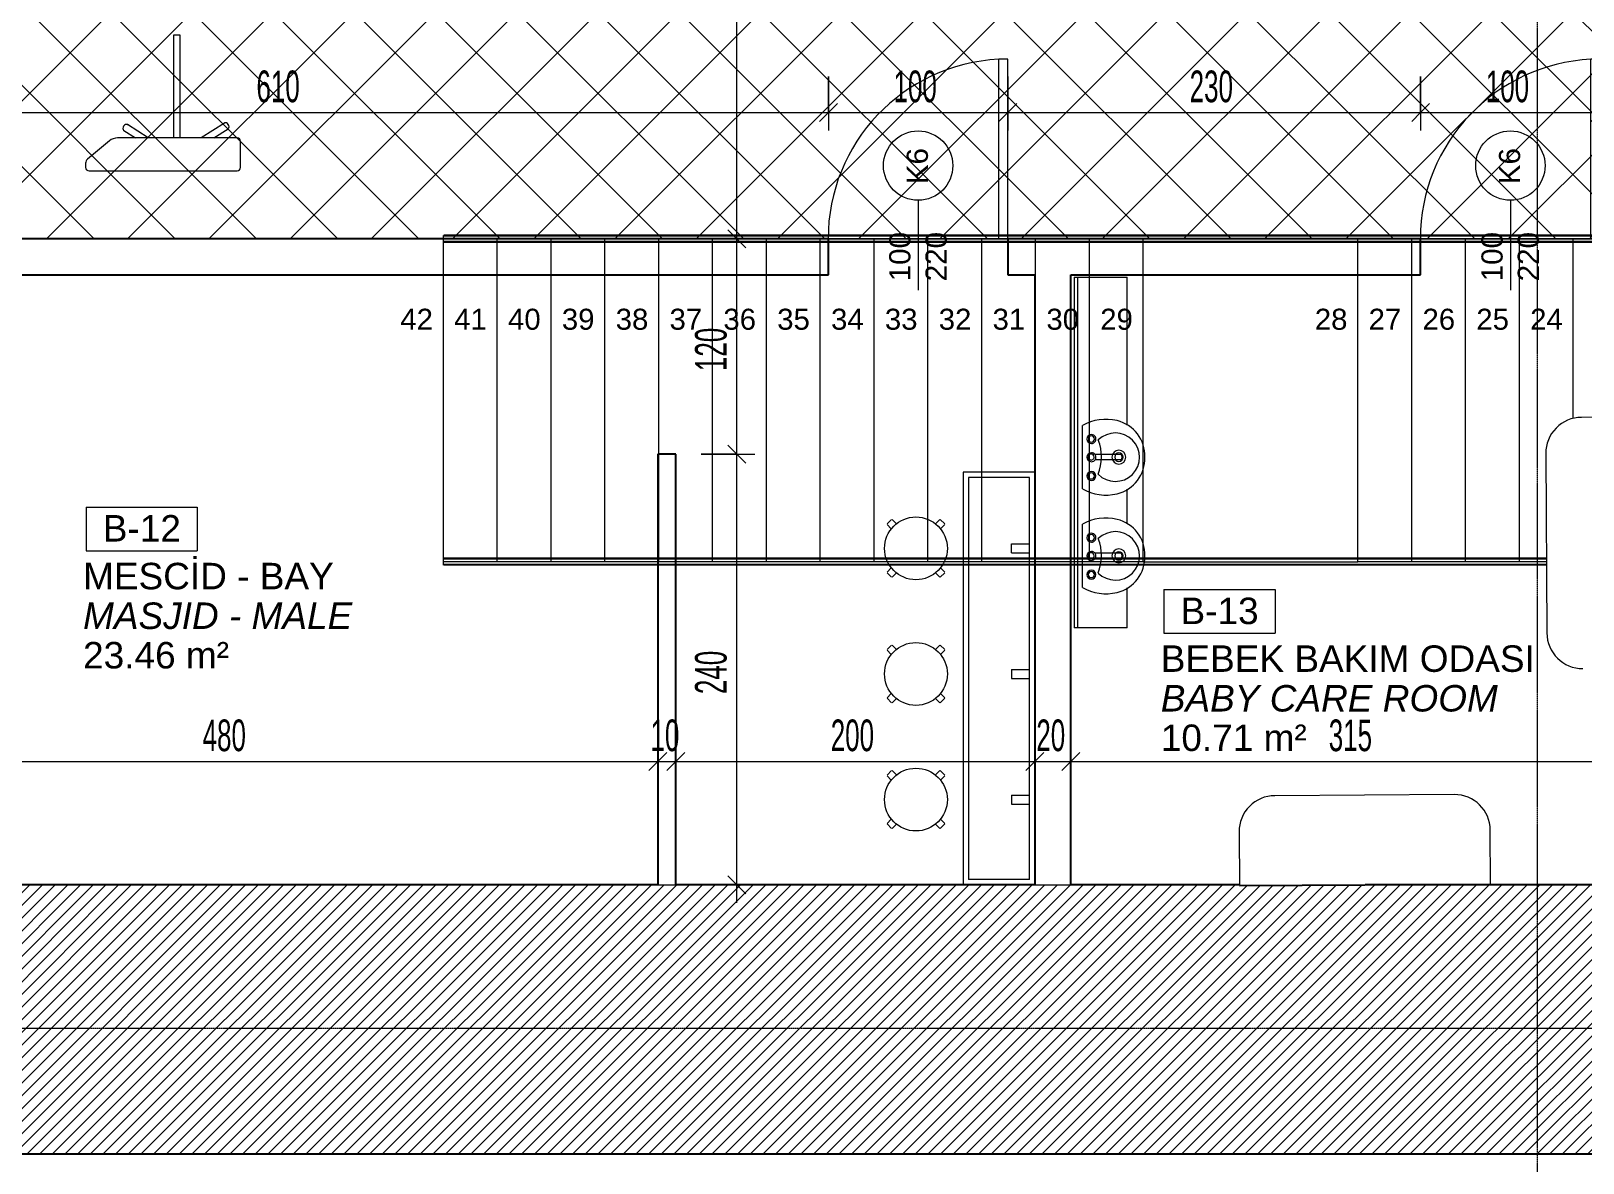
# Model space of a CAD drawing. Header units: centimetres. Extents: x -9345 to 11316, y -7197 to -3465.
# Drawn here: x -5701 to -4837, y -6706 to -6075 of the extents above; entities that cross this region are included whole.
import ezdxf

# ---------------------------------------------------------------- set-up
doc = ezdxf.new("R2010")
doc.units = ezdxf.units.CM
doc.linetypes.add('Grid Line 1_4_', pattern=[1.11125, 0.635, -0.15875, 0.15875, -0.15875])
doc.linetypes.add('Overhead', pattern=[0.396875, 0.238125, -0.15875])
for name, color, linetype, lineweight in [('A-ANNO-DIMS', 211, 'Continuous', 9), ('A-ANNO-DIMS-100', 211, 'Continuous', 9), ('A-AREA-IDEN', 2, 'Continuous', 9), ('A-DETL-GENF', 92, 'Continuous', 9), ('A-DETL-MEDM', 33, 'Continuous', 25), ('A-DETL-THIN', 151, 'Continuous', 9), ('A-DOOR', 31, 'Continuous', 9), ('A-DOOR-IDEN', 31, 'Continuous', 9), ('A-FLOR-HRAL', 11, 'Continuous', 9), ('A-FLOR-HRAL-MBND', 5, 'Overhead', 9), ('A-WALL', 113, 'Continuous', 9), ('A-WALL-PATT', 111, 'Continuous', 25), ('I-FURN', 30, 'Continuous', 9), ('P-SANR-FIXT', 6, 'Continuous', 9), ('Q-SPCQ', 91, 'Continuous', 9), ('S-GRID', 1, 'Continuous', 9), ('S-STRS-ANNO', 31, 'Continuous', 9), ('S-STRS-MBND', 31, 'Overhead', 9)]:
    doc.layers.add(name, color=color, linetype=linetype, lineweight=lineweight)
doc.styles.add('Arial', font='arial.ttf', dxfattribs={"height": 11.710189})
doc.styles.add('Arial_2', font='arial.ttf', dxfattribs={"height": 14.752994})
doc.styles.add('Arial_5', font='arial.ttf', dxfattribs={"height": 11.802395})
doc.styles.add('Arial_I', font='ariali.ttf', dxfattribs={"height": 14.752994})
doc.styles.add('Swis721 LtCn BT_1', font='swisscl.ttf', dxfattribs={"width": 0.8, "height": 17.639445})
doc.dimstyles.new('IUAS_DIMENSION_INSIDE_100', dxfattribs={"dimscale": 30.48, "dimtxt": 18, "dimasz": 0.328084, "dimexe": 0.328084, "dimexo": 0.0625, "dimgap": 0, "dimtad": 1, "dimdec": 0, "dimdsep": 46, "dimtxsty": 'Swis721 LtCn BT_1', "dimblk1": 'OBLIQUE', "dimblk2": 'OBLIQUE', "dimsah": 1, "dimcen": 0.09, "dimdle": 0.328084, "dimazin": 0, "dimtfac": 1, "dimtdec": 4, "dimtix": 1, "dimtmove": 0, "dimatfit": 3, "dimfxl": 0.656168, "dimfxlon": 1, "dimtvp": 1, "dimtolj": 1, "dimtzin": 0, "dimarcsym": 2})

# ---------------------------------------------------------------- blocks, each defined once
blk = doc.blocks.new('TURNİKE tekli - 5 Lanes _1 ADA-1480926-_116_30 KONKORS KATI _ CONCOURSE LEVEL')
at = {"layer": 'Q-SPCQ'}
for p, q in [((231.97, 60.77), (231.97, -5.91)), ((248.48, 62.67), (233.88, 62.67)), ((250.39, -21.78), (250.39, 60.77)), ((223.74, 53.66), (231.97, 40.76)), ((231.97, 47.85), (226.96, 55.71)), ((231.97, 29.02), (174.82, 29.02)), ((174.82, 29.02), (174.82, 27.11)), ((174.82, 27.11), (174.82, 25.21)), ((174.82, 25.21), (231.97, 25.21)), ((231.97, 11.16), (224.65, -0.32)), ((227.86, -2.37), (231.97, 4.08)), ((233.6, -10.39), (243.91, -22.67)), ((246.09, -23.69), (248.48, -23.69))]:
    blk.add_line(p, q, dxfattribs=at)
for centre, radius, start, end in [((233.88, 60.77), 1.91, 90, 180), ((248.48, 60.77), 1.91, 0, 90), ((242.19, -4.73), 10.29, 186.58384, 213.41616), ((246.12, -20.78), 2.91, 220.56946, 269.43054), ((248.48, -21.78), 1.91, 270, 360)]:
    blk.add_arc(centre, radius, start, end, dxfattribs=at)
for centre, major_axis, start_param, end_param in [((225.35, 54.68), (1.61, 1.02), 6.032597, 8.980864), ((225.35, 54.68), (1.61, 1.02), 2.697679, 3.483077), ((226.26, -1.34), (-1.61, 1.02), 5.941701, 6.727099), ((226.26, -1.34), (-1.61, 1.02), 0.443914, 3.422778)]:
    blk.add_ellipse(centre, major_axis=major_axis, ratio=0.74559, start_param=start_param, end_param=end_param, dxfattribs=at)
blk = doc.blocks.new('M_Single-Flush2 - IUAS_A_DOOR_K6 _sac kasa- sac kanat  100x220_-V7-_116_30 KONKORS KATI _ CONCOURSE LEVEL')
at = {"layer": 'A-DOOR', "lineweight": 18}
for p, q in [((44.9, 10), (44.9, 110.04)), ((50, 110.04), (44.9, 110.04)), ((50, 10), (50, 110.04)), ((50, 10), (44.9, 10))]:
    blk.add_line(p, q, dxfattribs=at)
at = {"layer": 'A-DOOR'}
blk.add_arc((50, 10), 100.17, 92.91841, 179.99908, dxfattribs=at)
blk = doc.blocks.new('M_Single-Flush2 - IUAS_A_DOOR_K6 _sac kasa- sac kanat  100x220_-V8-_116_30 KONKORS KATI _ CONCOURSE LEVEL')
at = {"layer": 'A-DOOR', "lineweight": 18}
for p, q in [((44.9, 10), (44.9, 110.04)), ((50, 110.04), (44.9, 110.04)), ((50, 10), (50, 110.04)), ((50, 10), (44.9, 10))]:
    blk.add_line(p, q, dxfattribs=at)
at = {"layer": 'A-DOOR'}
blk.add_arc((50, 10), 100.17, 92.91841, 180, dxfattribs=at)
blk = doc.blocks.new('Railing - Railing-1653274-_116_30 KONKORS KATI _ CONCOURSE LEVEL')
at = {"layer": 'A-FLOR-HRAL-MBND'}
for p, q in [((-7773.67, 2802.8), (-7771.77, 2803.56)), ((-7618.81, 2412.39), (-7773.67, 2802.8)), ((-7773.2, 2802.99), (-7771.77, 2803.56)), ((-7773.2, 2802.99), (-7771.77, 2803.56)), ((-7773.2, 2802.99), (-7771.77, 2803.56)), ((-7773.2, 2802.99), (-7771.77, 2803.56)), ((-7618.35, 2412.58), (-7773.2, 2802.99)), ((-7618.35, 2412.58), (-7773.2, 2802.99)), ((-7618.35, 2412.58), (-7773.2, 2802.99)), ((-7618.35, 2412.58), (-7773.2, 2802.99)), ((-7771.77, 2803.56), (-7769.95, 2804.28)), ((-7771.77, 2803.56), (-7770.42, 2804.09)), ((-7771.77, 2803.56), (-7770.42, 2804.09)), ((-7771.77, 2803.56), (-7770.42, 2804.09)), ((-7771.77, 2803.56), (-7770.42, 2804.09)), ((-7615.56, 2413.69), (-7770.42, 2804.09)), ((-7615.56, 2413.69), (-7770.42, 2804.09)), ((-7615.56, 2413.69), (-7770.42, 2804.09)), ((-7615.56, 2413.69), (-7770.42, 2804.09)), ((-7615.09, 2413.87), (-7769.95, 2804.28)), ((-7582.54, 2330.44), (-7615.56, 2413.69)), ((-7582.54, 2330.44), (-7615.56, 2413.69)), ((-7582.54, 2330.44), (-7615.56, 2413.69)), ((-7582.54, 2330.44), (-7615.56, 2413.69)), ((-7582.07, 2330.62), (-7615.09, 2413.87)), ((-7585.79, 2329.15), (-7618.81, 2412.39)), ((-7585.33, 2329.33), (-7618.35, 2412.58)), ((-7585.33, 2329.33), (-7618.35, 2412.58)), ((-7585.33, 2329.33), (-7618.35, 2412.58)), ((-7585.33, 2329.33), (-7618.35, 2412.58)), ((-7430.93, 1938.74), (-7585.79, 2329.15)), ((-7430.47, 1938.92), (-7585.33, 2329.33)), ((-7430.47, 1938.92), (-7585.33, 2329.33)), ((-7430.47, 1938.92), (-7585.33, 2329.33)), ((-7430.47, 1938.92), (-7585.33, 2329.33)), ((-7427.68, 1940.03), (-7582.54, 2330.44)), ((-7427.68, 1940.03), (-7582.54, 2330.44)), ((-7427.68, 1940.03), (-7582.54, 2330.44)), ((-7427.68, 1940.03), (-7582.54, 2330.44)), ((-7427.22, 1940.21), (-7582.07, 2330.62))]:
    blk.add_line(p, q, dxfattribs=at)
blk = doc.blocks.new('Railing - Railing-1653278-_116_30 KONKORS KATI _ CONCOURSE LEVEL')
at = {"layer": 'A-FLOR-HRAL-MBND'}
for p, q in [((-7940.91, 2736.47), (-7937.19, 2737.94)), ((-7786.06, 2346.06), (-7940.91, 2736.47)), ((-7940.45, 2736.65), (-7937.66, 2737.76)), ((-7940.45, 2736.65), (-7937.66, 2737.76)), ((-7940.45, 2736.65), (-7937.66, 2737.76)), ((-7940.45, 2736.65), (-7937.66, 2737.76)), ((-7785.59, 2346.24), (-7940.45, 2736.65)), ((-7785.59, 2346.24), (-7940.45, 2736.65)), ((-7785.59, 2346.24), (-7940.45, 2736.65)), ((-7785.59, 2346.24), (-7940.45, 2736.65)), ((-7782.8, 2347.35), (-7937.66, 2737.76)), ((-7782.8, 2347.35), (-7937.66, 2737.76)), ((-7782.8, 2347.35), (-7937.66, 2737.76)), ((-7782.8, 2347.35), (-7937.66, 2737.76)), ((-7782.34, 2347.53), (-7937.19, 2737.94)), ((-7753.04, 2262.81), (-7786.06, 2346.06)), ((-7752.57, 2262.99), (-7785.59, 2346.24)), ((-7752.57, 2262.99), (-7785.59, 2346.24)), ((-7752.57, 2262.99), (-7785.59, 2346.24)), ((-7752.57, 2262.99), (-7785.59, 2346.24)), ((-7749.78, 2264.1), (-7782.8, 2347.35)), ((-7749.78, 2264.1), (-7782.8, 2347.35)), ((-7749.78, 2264.1), (-7782.8, 2347.35)), ((-7749.78, 2264.1), (-7782.8, 2347.35)), ((-7749.32, 2264.28), (-7782.34, 2347.53)), ((-7714.29, 2165.13), (-7753.04, 2262.81)), ((-7713.83, 2165.32), (-7752.57, 2262.99)), ((-7713.83, 2165.32), (-7752.57, 2262.99)), ((-7713.83, 2165.32), (-7752.57, 2262.99)), ((-7713.83, 2165.32), (-7752.57, 2262.99)), ((-7711.05, 2166.44), (-7749.78, 2264.1)), ((-7711.05, 2166.44), (-7749.78, 2264.1)), ((-7711.05, 2166.44), (-7749.78, 2264.1)), ((-7711.05, 2166.44), (-7749.78, 2264.1)), ((-7710.58, 2166.63), (-7749.32, 2264.28))]:
    blk.add_line(p, q, dxfattribs=at)
blk = doc.blocks.new('Basins w Vanity Unit1 - Basins w Vanity Unit-1806798-_116_30 KONKORS KATI _ CONCOURSE LEVEL')
at = {"layer": 'I-FURN'}
for p, q in [((11.04, 29.5), (-71.36, 29.5)), ((-71.36, 28), (-71.36, 29.5)), ((-71.36, 2), (-71.36, 28)), ((66.04, 29.5), (46.82, 29.5)), ((123.93, 29.5), (101.82, 29.5)), ((123.93, 29.5), (123.93, 28)), ((123.93, 28), (123.93, 2)), ((-71.36, 0), (-71.36, 2)), ((123.93, 2), (-71.36, 2)), ((123.93, 2), (123.93, 0)), ((-71.36, 0), (123.93, 0))]:
    blk.add_line(p, q, dxfattribs=at)
blk = doc.blocks.new('Sink - Cloakroom - 440 x 350mm-1792817-_116_30 KONKORS KATI _ CONCOURSE LEVEL')
at = {"layer": 'P-SANR-FIXT'}
for p, q in [((-1.5, 21.49), (-1.5, 7.07)), ((1.5, 21.49), (1.5, 7.07)), ((17.65, 0), (-17.65, 0)), ((17.65, 0), (-17.65, 0))]:
    blk.add_line(p, q, dxfattribs=at)
for centre, radius, start, end in [((-0.59, 14.51), 20.35, 88.34422, 166.36495), ((-0.59, 14.51), 20.35, 88.34422, 166.36495), ((0.59, 14.51), 20.35, 13.63505, 91.65578), ((0.59, 14.51), 20.35, 13.63505, 91.65578), ((0, 18.36), 13.5, 314.94439, 224.53709), ((5.33, 13.08), 26.44, 166.36495, 209.63505), ((5.33, 13.08), 26.44, 166.36495, 209.63505), ((0, 20.36), 3.86, 0, 180), ((0, 20.36), 3.86, 180, 0), ((0, 20.36), 2.35, 0, 180), ((0, 20.36), 2.35, 180, 0), ((-5.33, 13.08), 26.44, 330.36495, 13.63505), ((-5.33, 13.08), 26.44, 330.36495, 13.63505), ((-0.16, -16.03), 26.66, 68.68012, 110.80136), ((-10.13, 5.07), 2.5, 360, 180), ((-10.13, 5.07), 2.5, 180, 360), ((-10.13, 5.07), 1.7, 0, 180), ((-10.13, 5.07), 1.7, 180, 0), ((0, 5.07), 2.5, 360, 180), ((0, 5.07), 2.5, 180, 360), ((-0.08, 4.92), 1.68, 90, 270), ((-0.08, 4.92), 1.68, 270, 90), ((10.43, 5.07), 2.5, 0, 180), ((10.43, 5.07), 2.5, 180, 0), ((10.43, 4.97), 1.7, 0, 180), ((10.43, 4.97), 1.7, 180, 0)]:
    blk.add_arc(centre, radius, start, end, dxfattribs=at)
blk.add_ellipse((0, 21.49), major_axis=(1.5, 0), ratio=0.428525, start_param=0, end_param=3.141593, dxfattribs=at)
blk = doc.blocks.new('IUAS_A_ROOM_100S - No_İsmi_Alan-1315501-_116_30 KONKORS KATI _ CONCOURSE LEVEL')
at = {"layer": 'A-AREA-IDEN'}
for p, q in [((-0.101, 0.1926), (-0.101, -0.0511)), ((-0.101, 0.1926), (0.5191, 0.1926)), ((0.5191, 0.1926), (0.5191, -0.0511)), ((-0.101, -0.0511), (0.5191, -0.0511))]:
    blk.add_line(p, q, dxfattribs=at)
blk = doc.blocks.new('DIMBLOCK11-_116_30 KONKORS KATI _ CONCOURSE LEVEL')
at = {"layer": 'A-ANNO-DIMS-100', "transparency": 16777216}
for p, q in [((-5831.98, -6461.76), (-5831.98, -6491.76)), ((-5831.98, -6481.76), (-5831.98, -6461.76)), ((-5351.98, -6461.76), (-5351.98, -6491.76)), ((-5351.98, -6481.76), (-5351.98, -6461.76)), ((-5831.98, -6481.76), (-5826.98, -6476.76)), ((-5351.98, -6481.76), (-5346.98, -6476.76)), ((-5831.98, -6481.76), (-5836.98, -6486.76)), ((-5831.98, -6481.76), (-5351.98, -6481.76)), ((-5351.98, -6481.76), (-5356.98, -6486.76))]:
    blk.add_line(p, q, dxfattribs=at)
at = {"layer": 'A-ANNO-DIMS-100', "color": 0, "transparency": 16777216, "insert": (-5605.7, -6458.41), "char_height": 17.639, "width": 32.9143, "attachment_point": 1, "line_spacing_factor": 0.971848, "style": 'Swis721 LtCn BT_1'}
blk.add_mtext('480', dxfattribs=at)
blk = doc.blocks.new('_Oblique')
at = {"color": 0, "linetype": 'ByBlock', "lineweight": -2}
blk.add_line((-0.5, -0.5), (0.5, 0.5), dxfattribs=at)
blk = doc.blocks.new('DIMBLOCK12-_116_30 KONKORS KATI _ CONCOURSE LEVEL')
at = {"layer": 'A-ANNO-DIMS-100', "transparency": 16777216}
for p, q in [((-5351.98, -6461.76), (-5351.98, -6491.76)), ((-5351.98, -6481.76), (-5351.98, -6461.76)), ((-5341.98, -6461.76), (-5341.98, -6491.76)), ((-5341.98, -6481.76), (-5341.98, -6461.76)), ((-5351.98, -6481.76), (-5346.98, -6476.76)), ((-5341.98, -6481.76), (-5336.98, -6476.76)), ((-5351.98, -6481.76), (-5356.98, -6486.76)), ((-5351.98, -6481.76), (-5341.98, -6481.76)), ((-5341.98, -6481.76), (-5346.98, -6486.76))]:
    blk.add_line(p, q, dxfattribs=at)
at = {"layer": 'A-ANNO-DIMS-100', "color": 0, "transparency": 16777216, "insert": (-5356.13, -6458.41), "char_height": 17.639, "width": 21.9429, "attachment_point": 1, "line_spacing_factor": 0.971848, "style": 'Swis721 LtCn BT_1'}
blk.add_mtext('10', dxfattribs=at)
blk = doc.blocks.new('DIMBLOCK13-_116_30 KONKORS KATI _ CONCOURSE LEVEL')
at = {"layer": 'A-ANNO-DIMS-100', "transparency": 16777216}
for p, q in [((-5341.98, -6461.76), (-5341.98, -6491.76)), ((-5341.98, -6481.76), (-5341.98, -6461.76)), ((-5141.98, -6461.76), (-5141.98, -6491.76)), ((-5141.98, -6481.76), (-5141.98, -6461.76)), ((-5341.98, -6481.76), (-5336.98, -6476.76)), ((-5141.98, -6481.76), (-5136.98, -6476.76)), ((-5341.98, -6481.76), (-5346.98, -6486.76)), ((-5341.98, -6481.76), (-5141.98, -6481.76)), ((-5141.98, -6481.76), (-5146.98, -6486.76))]:
    blk.add_line(p, q, dxfattribs=at)
at = {"layer": 'A-ANNO-DIMS-100', "color": 0, "transparency": 16777216, "insert": (-5255.7, -6458.41), "char_height": 17.639, "width": 32.9143, "attachment_point": 1, "line_spacing_factor": 0.971848, "style": 'Swis721 LtCn BT_1'}
blk.add_mtext('200', dxfattribs=at)
blk = doc.blocks.new('DIMBLOCK14-_116_30 KONKORS KATI _ CONCOURSE LEVEL')
at = {"layer": 'A-ANNO-DIMS-100', "transparency": 16777216}
for p, q in [((-5141.98, -6461.76), (-5141.98, -6491.76)), ((-5141.98, -6481.76), (-5141.98, -6461.76)), ((-5121.98, -6461.76), (-5121.98, -6491.76)), ((-5121.98, -6481.76), (-5121.98, -6461.76)), ((-5141.98, -6481.76), (-5136.98, -6476.76)), ((-5121.98, -6481.76), (-5116.98, -6476.76)), ((-5141.98, -6481.76), (-5146.98, -6486.76)), ((-5141.98, -6481.76), (-5121.98, -6481.76)), ((-5121.98, -6481.76), (-5126.98, -6486.76))]:
    blk.add_line(p, q, dxfattribs=at)
at = {"layer": 'A-ANNO-DIMS-100', "color": 0, "transparency": 16777216, "insert": (-5141.13, -6458.41), "char_height": 17.639, "width": 21.9429, "attachment_point": 1, "line_spacing_factor": 0.971848, "style": 'Swis721 LtCn BT_1'}
blk.add_mtext('20', dxfattribs=at)
blk = doc.blocks.new('DIMBLOCK15-_116_30 KONKORS KATI _ CONCOURSE LEVEL')
at = {"layer": 'A-ANNO-DIMS-100', "transparency": 16777216}
for p, q in [((-5121.98, -6461.76), (-5121.98, -6491.76)), ((-5121.98, -6481.76), (-5121.98, -6461.76)), ((-4806.98, -6461.76), (-4806.98, -6491.76)), ((-4806.98, -6481.76), (-4806.98, -6461.76)), ((-5121.98, -6481.76), (-5116.98, -6476.76)), ((-4806.98, -6481.76), (-4801.98, -6476.76)), ((-5121.98, -6481.76), (-5126.98, -6486.76)), ((-5121.98, -6481.76), (-4806.98, -6481.76)), ((-4806.98, -6481.76), (-4811.98, -6486.76))]:
    blk.add_line(p, q, dxfattribs=at)
at = {"layer": 'A-ANNO-DIMS-100', "color": 0, "transparency": 16777216, "insert": (-4978.2, -6458.41), "char_height": 17.639, "width": 32.9143, "attachment_point": 1, "line_spacing_factor": 0.971848, "style": 'Swis721 LtCn BT_1'}
blk.add_mtext('315', dxfattribs=at)
blk = doc.blocks.new('DIMBLOCK105-_116_30 KONKORS KATI _ CONCOURSE LEVEL')
at = {"layer": 'A-ANNO-DIMS-100', "transparency": 16777216}
for p, q in [((-5866.98, -6100.13), (-5866.98, -6130.13)), ((-5866.98, -6120.13), (-5866.98, -6100.13)), ((-5256.98, -6100.13), (-5256.98, -6130.13)), ((-5256.98, -6120.13), (-5256.98, -6100.13)), ((-5866.98, -6120.13), (-5871.98, -6125.13)), ((-5866.98, -6120.13), (-5861.98, -6115.13)), ((-5866.98, -6120.13), (-5256.98, -6120.13)), ((-5256.98, -6120.13), (-5261.98, -6125.13)), ((-5256.98, -6120.13), (-5251.98, -6115.13))]:
    blk.add_line(p, q, dxfattribs=at)
at = {"layer": 'A-ANNO-DIMS-100', "color": 0, "transparency": 16777216, "insert": (-5575.7, -6096.78), "char_height": 17.639, "width": 32.9143, "attachment_point": 1, "line_spacing_factor": 0.971848, "style": 'Swis721 LtCn BT_1'}
blk.add_mtext('610', dxfattribs=at)
blk = doc.blocks.new('DIMBLOCK106-_116_30 KONKORS KATI _ CONCOURSE LEVEL')
at = {"layer": 'A-ANNO-DIMS-100', "transparency": 16777216}
for p, q in [((-5256.98, -6100.13), (-5256.98, -6130.13)), ((-5256.98, -6120.13), (-5256.98, -6100.13)), ((-5156.98, -6100.13), (-5156.98, -6130.13)), ((-5156.98, -6120.13), (-5156.98, -6100.13)), ((-5256.98, -6120.13), (-5261.98, -6125.13)), ((-5256.98, -6120.13), (-5251.98, -6115.13)), ((-5256.98, -6120.13), (-5156.98, -6120.13)), ((-5156.98, -6120.13), (-5161.98, -6125.13)), ((-5156.98, -6120.13), (-5151.98, -6115.13))]:
    blk.add_line(p, q, dxfattribs=at)
at = {"layer": 'A-ANNO-DIMS-100', "color": 0, "transparency": 16777216, "insert": (-5220.7, -6096.78), "char_height": 17.639, "width": 32.9143, "attachment_point": 1, "line_spacing_factor": 0.971848, "style": 'Swis721 LtCn BT_1'}
blk.add_mtext('100', dxfattribs=at)
blk = doc.blocks.new('DIMBLOCK107-_116_30 KONKORS KATI _ CONCOURSE LEVEL')
at = {"layer": 'A-ANNO-DIMS-100', "transparency": 16777216}
for p, q in [((-5156.98, -6100.13), (-5156.98, -6130.13)), ((-5156.98, -6120.13), (-5156.98, -6100.13)), ((-4926.98, -6100.13), (-4926.98, -6130.13)), ((-4926.98, -6120.13), (-4926.98, -6100.13)), ((-5156.98, -6120.13), (-5161.98, -6125.13)), ((-5156.98, -6120.13), (-5151.98, -6115.13)), ((-5156.98, -6120.13), (-4926.98, -6120.13)), ((-4926.98, -6120.13), (-4931.98, -6125.13)), ((-4926.98, -6120.13), (-4921.98, -6115.13))]:
    blk.add_line(p, q, dxfattribs=at)
at = {"layer": 'A-ANNO-DIMS-100', "color": 0, "transparency": 16777216, "insert": (-5055.7, -6096.78), "char_height": 17.639, "width": 32.9143, "attachment_point": 1, "line_spacing_factor": 0.971848, "style": 'Swis721 LtCn BT_1'}
blk.add_mtext('230', dxfattribs=at)
blk = doc.blocks.new('DIMBLOCK108-_116_30 KONKORS KATI _ CONCOURSE LEVEL')
at = {"layer": 'A-ANNO-DIMS-100', "transparency": 16777216}
for p, q in [((-4926.98, -6100.13), (-4926.98, -6130.13)), ((-4926.98, -6120.13), (-4926.98, -6100.13)), ((-4826.98, -6100.13), (-4826.98, -6130.13)), ((-4826.98, -6120.13), (-4826.98, -6100.13)), ((-4926.98, -6120.13), (-4931.98, -6125.13)), ((-4926.98, -6120.13), (-4921.98, -6115.13)), ((-4926.98, -6120.13), (-4826.98, -6120.13)), ((-4826.98, -6120.13), (-4831.98, -6125.13)), ((-4826.98, -6120.13), (-4821.98, -6115.13))]:
    blk.add_line(p, q, dxfattribs=at)
at = {"layer": 'A-ANNO-DIMS-100', "color": 0, "transparency": 16777216, "insert": (-4890.7, -6096.78), "char_height": 17.639, "width": 32.9143, "attachment_point": 1, "line_spacing_factor": 0.971848, "style": 'Swis721 LtCn BT_1'}
blk.add_mtext('100', dxfattribs=at)
blk = doc.blocks.new('DIMBLOCK233-_116_30 KONKORS KATI _ CONCOURSE LEVEL')
at = {"layer": 'A-ANNO-DIMS-100', "transparency": 16777216}
for p, q in [((-5327.97, -6310.53), (-5297.97, -6310.53)), ((-5307.97, -6310.53), (-5327.97, -6310.53)), ((-5307.97, -6310.53), (-5312.97, -6305.53)), ((-5307.97, -6560.53), (-5307.97, -6310.53)), ((-5307.97, -6310.53), (-5302.97, -6315.53)), ((-5307.97, -6550.53), (-5312.97, -6545.53)), ((-5327.97, -6550.53), (-5297.97, -6550.53)), ((-5307.97, -6550.53), (-5327.97, -6550.53)), ((-5307.97, -6550.53), (-5302.97, -6555.53))]:
    blk.add_line(p, q, dxfattribs=at)
at = {"layer": 'A-ANNO-DIMS-100', "color": 0, "transparency": 16777216, "insert": (-5331.33, -6444.24), "char_height": 17.639, "width": 32.9143, "attachment_point": 1, "rotation": 90, "line_spacing_factor": 0.971848, "style": 'Swis721 LtCn BT_1'}
blk.add_mtext('240', dxfattribs=at)
blk = doc.blocks.new('DIMBLOCK234-_116_30 KONKORS KATI _ CONCOURSE LEVEL')
at = {"layer": 'A-ANNO-DIMS-100', "transparency": 16777216}
for p, q in [((-5327.97, -6190.53), (-5297.97, -6190.53)), ((-5307.97, -6190.53), (-5327.97, -6190.53)), ((-5307.97, -6190.53), (-5312.97, -6185.53)), ((-5307.97, -6310.53), (-5307.97, -6190.53)), ((-5307.97, -6190.53), (-5302.97, -6195.53)), ((-5327.97, -6310.53), (-5297.97, -6310.53)), ((-5307.97, -6310.53), (-5327.97, -6310.53)), ((-5307.97, -6310.53), (-5312.97, -6305.53)), ((-5307.97, -6310.53), (-5302.97, -6315.53))]:
    blk.add_line(p, q, dxfattribs=at)
at = {"layer": 'A-ANNO-DIMS-100', "color": 0, "transparency": 16777216, "insert": (-5331.33, -6264.24), "char_height": 17.639, "width": 32.9143, "attachment_point": 1, "rotation": 90, "line_spacing_factor": 0.971848, "style": 'Swis721 LtCn BT_1'}
blk.add_mtext('120', dxfattribs=at)
blk = doc.blocks.new('DIMBLOCK235-_116_30 KONKORS KATI _ CONCOURSE LEVEL')
at = {"layer": 'A-ANNO-DIMS-100', "transparency": 16777216}
for p, q in [((-5307.97, -5900.53), (-5312.97, -5895.53)), ((-5327.97, -5900.53), (-5297.97, -5900.53)), ((-5307.97, -5900.53), (-5327.97, -5900.53)), ((-5307.97, -6190.53), (-5307.97, -5900.53)), ((-5307.97, -5900.53), (-5302.97, -5905.53)), ((-5327.97, -6190.53), (-5297.97, -6190.53)), ((-5307.97, -6190.53), (-5327.97, -6190.53)), ((-5307.97, -6190.53), (-5312.97, -6185.53)), ((-5307.97, -6190.53), (-5302.97, -6195.53))]:
    blk.add_line(p, q, dxfattribs=at)
at = {"layer": 'A-ANNO-DIMS-100', "color": 0, "transparency": 16777216, "insert": (-5331.33, -6059.24), "char_height": 17.639, "width": 32.9143, "attachment_point": 1, "rotation": 90, "line_spacing_factor": 0.971848, "style": 'Swis721 LtCn BT_1'}
blk.add_mtext('290', dxfattribs=at)
blk = doc.blocks.new('C_2mm - TR_Kapi_pozu_04_saga_uste_2mm-519964-_116_30 KONKORS KATI _ CONCOURSE LEVEL')
at = {"layer": 'A-DOOR-IDEN'}
blk.add_line((0.3146, 0), (-0.1854, 0), dxfattribs=at)
blk.add_circle((0.5078, 0), 0.1932, dxfattribs=at)

msp = doc.modelspace()

# ---------------------------------------------------------------- hatches: boundary and pattern name
at = {"layer": 'A-DETL-GENF', "lineweight": 18}
h = msp.add_hatch(dxfattribs=at)
h.set_pattern_fill('FP_6', color=253, style=0, pattern_type=2)
h.set_pattern_definition([(45, (0, 0), (-22.62742, 22.62742), []), (135, (0, 0), (-22.62742, -22.62742), [])])
h.paths.add_polyline_path([(-2151.98, -6550.52), (-2151.98, -6310.53), (-2063.98, -6310.53), (-2063.98, -6130.53), (-2152.23, -6130.53), (-2152.23, -5950.53), (-2172.23, -5950.53), (-2172.23, -5575.47), (-2179.07, -5580.6), (-2186.56, -5584.7), (-2194.56, -5587.7), (-2202.91, -5589.53), (-2211.43, -5590.15), (-2219.95, -5589.56), (-2228.31, -5587.75), (-2236.32, -5584.78), (-2244.21, -5580.42), (-2250.67, -5575.59), (-2256.73, -5569.56), (-2261.86, -5562.73), (-2265.97, -5555.24), (-2268.98, -5547.24), (-2270.81, -5538.9), (-2271.44, -5530.38), (-2270.85, -5521.85), (-2269.06, -5513.5), (-2266.09, -5505.49), (-2262.02, -5497.98), (-2256.91, -5491.12), (-2250.89, -5485.06), (-2244.06, -5479.92), (-2236.57, -5475.81), (-2228.58, -5472.8), (-2220.23, -5470.95), (-2211.71, -5470.32), (-2203.36, -5470.93), (-2195.18, -5472.69), (-2187.32, -5475.58), (-2179.93, -5479.53), (-2173.17, -5484.47), (-2167.16, -5490.3), (-2162.02, -5496.91), (-2157.85, -5504.17), (-2154.73, -5511.94), (-2152.72, -5520.07), (-2151.86, -5528.4), (-2152.16, -5536.77), (-2153.63, -5545.01), (-2156.23, -5552.97), (-2159.91, -5560.49), (-1801.98, -5560.52), (-1801.98, -5057.62), (-1801.45, -5040.73), (-1799.72, -5023.92), (-1796.79, -5007.28), (-1792.67, -4990.89), (-1787.39, -4974.84), (-1780.98, -4959.21), (-1773.47, -4944.08), (-1764.89, -4929.52), (-1755.3, -4915.61), (-1744.73, -4902.43), (-1733.24, -4890.03), (-1720.9, -4878.49), (-1707.77, -4867.86), (-1693.91, -4858.2), (-1679.39, -4849.56), (-1664.29, -4841.97), (-1648.69, -4835.49), (-1632.66, -4830.14), (-1616.29, -4825.95), (-1599.67, -4822.94), (-1582.87, -4821.13), (-1565.98, -4820.52), (-811.98, -4820.52), (-811.98, -4815.27), (-661.98, -4815.27), (-661.98, -4164.91), (-811.98, -4164.91), (-811.98, -4140.52), (-2248.98, -4140.52), (-2248.98, -4460.52), (-3061.98, -4460.52), (-3061.98, -4140.52), (-3986.98, -4140.52), (-3986.98, -4320.53), (-4091.98, -4320.53), (-4091.98, -4630.53), (-3986.98, -4630.53), (-3986.98, -4810.52), (-3836.98, -4810.52), (-3836.98, -4910.52), (-3986.98, -4910.52), (-3986.98, -4814.92), (-4786.98, -4814.92), (-4786.98, -4910.53), (-4936.98, -4910.53), (-4936.98, -4815.47), (-4991.98, -4815.47), (-4991.98, -4140.52), (-6661.98, -4140.52), (-6661.98, -4165.41), (-6811.98, -4165.41), (-6811.98, -4816.78), (-6661.98, -4816.78), (-6661.98, -5290.53), (-4006.98, -5290.53), (-3987.44, -5291.15), (-3967.98, -5293.03), (-3948.68, -5296.15), (-3929.62, -5300.5), (-3910.87, -5306.07), (-3892.53, -5312.82), (-3874.65, -5320.73), (-3857.31, -5329.78), (-3840.59, -5339.91), (-3824.56, -5351.1), (-3809.27, -5363.29), (-3794.8, -5376.43), (-3781.2, -5390.48), (-3768.52, -5405.36), (-3756.83, -5421.03), (-3746.16, -5437.42), (-3735.92, -5455.8), (-3728.09, -5472.07), (-3720.75, -5490.19), (-3714.59, -5508.75), (-3709.63, -5527.66), (-3705.89, -5546.85), (-3703.39, -5566.24), (-3702.14, -5585.75), (-3702.14, -5605.3), (-3703.39, -5624.81), (-3705.89, -5644.21), (-3709.63, -5663.4), (-3714.59, -5682.31), (-3720.75, -5700.86), (-3728.09, -5718.99), (-3736.57, -5736.6), (-3746.17, -5753.64), (-3756.83, -5770.02), (-3768.53, -5785.69), (-3781.2, -5800.58), (-3794.8, -5814.62), (-3809.27, -5827.77), (-3824.56, -5839.96), (-3840.6, -5851.14), (-3857.32, -5861.28), (-3874.65, -5870.32), (-3892.53, -5878.24), (-3910.88, -5884.99), (-3929.62, -5890.55), (-3948.68, -5894.9), (-3967.98, -5898.02), (-3987.44, -5899.9), (-4006.98, -5900.53), (-6131.98, -5900.51), (-6131.98, -6190.52), (-4061.98, -6190.53), (-4061.98, -6370.53), (-3978.51, -6370.53), (-3978.51, -6550.51), (-2167.91, -6550.52)], flags=0)
h.paths.add_polyline_path([(-3186.98, -5580.53), (-3186.98, -5480.53), (-3036.98, -5480.53), (-3036.98, -5580.53), (-3159.77, -5580.53)], flags=0)
h.paths.add_polyline_path([(-3111.98, -4920.52), (-3120.52, -4919.91), (-3128.88, -4918.09), (-3136.9, -4915.1), (-3144.42, -4911), (-3151.27, -4905.87), (-3157.33, -4899.81), (-3162.46, -4892.96), (-3166.56, -4885.45), (-3169.55, -4877.43), (-3171.37, -4869.06), (-3171.98, -4860.52), (-3171.37, -4851.98), (-3169.55, -4843.62), (-3166.56, -4835.6), (-3162.46, -4828.08), (-3157.33, -4821.23), (-3151.27, -4815.18), (-3144.42, -4810.05), (-3136.9, -4805.94), (-3128.88, -4802.95), (-3120.52, -4801.13), (-3111.98, -4800.52), (-3103.44, -4801.13), (-3095.08, -4802.95), (-3087.06, -4805.94), (-3079.54, -4810.05), (-3072.69, -4815.18), (-3066.64, -4821.23), (-3061.5, -4828.08), (-3057.4, -4835.6), (-3054.41, -4843.62), (-3052.59, -4851.98), (-3051.98, -4860.52), (-3052.59, -4869.06), (-3054.41, -4877.43), (-3057.4, -4885.45), (-3061.5, -4892.96), (-3066.64, -4899.81), (-3072.69, -4905.87), (-3079.54, -4911), (-3087.06, -4915.1), (-3095.08, -4918.09), (-3103.44, -4919.91)], flags=0)
h.paths.add_polyline_path([(-2211.98, -4920.52), (-2220.52, -4919.91), (-2228.88, -4918.09), (-2236.9, -4915.1), (-2244.42, -4911), (-2251.27, -4905.87), (-2257.33, -4899.81), (-2262.46, -4892.96), (-2266.56, -4885.45), (-2269.55, -4877.43), (-2271.37, -4869.06), (-2271.98, -4860.52), (-2271.37, -4851.98), (-2269.55, -4843.62), (-2266.56, -4835.6), (-2262.46, -4828.08), (-2257.33, -4821.23), (-2251.27, -4815.18), (-2244.21, -4809.93), (-2236.9, -4805.94), (-2228.88, -4802.95), (-2220.52, -4801.13), (-2211.98, -4800.52), (-2203.44, -4801.13), (-2195.08, -4802.95), (-2187.06, -4805.94), (-2179.54, -4810.05), (-2172.69, -4815.18), (-2166.64, -4821.23), (-2161.5, -4828.08), (-2157.4, -4835.6), (-2154.41, -4843.62), (-2152.59, -4851.98), (-2151.98, -4860.52), (-2152.59, -4869.06), (-2154.41, -4877.43), (-2157.4, -4885.45), (-2161.5, -4892.96), (-2166.64, -4899.81), (-2172.69, -4905.87), (-2179.54, -4911), (-2187.06, -4915.1), (-2195.08, -4918.09), (-2203.44, -4919.91)], flags=0)
h.paths.add_polyline_path([(-5746.98, -4910.53), (-5896.98, -4910.53), (-5896.98, -4810.53), (-5746.98, -4810.53), (-5746.98, -4906.57)], flags=0)
h.paths.add_polyline_path([(-641.97, -4816.24), (-411.79, -4816.24), (-411.79, -4590.53), (-331.98, -4590.53), (-331.98, -4390.53), (-411.79, -4390.53), (-411.79, -4165.52), (-656.12, -4165.52), (-656.12, -4816.24)], flags=0)
h.paths.add_polyline_path([(-8424.27, -4815.52), (-6821.85, -4815.52), (-6821.85, -4165.52), (-8477.22, -4165.52), (-8477.22, -4390.53), (-8532.22, -4390.53), (-8532.22, -4590.53), (-8477.22, -4590.53), (-8477.22, -4815.52)], flags=0)
at = {"layer": 'A-WALL-PATT', "lineweight": 9}
h = msp.add_hatch(dxfattribs=at)
h.set_pattern_fill('FP_1', color=256, style=0, pattern_type=2)
h.set_pattern_definition([(45, (0, 0), (-3.535534, 3.535534), [])])
h.paths.add_polyline_path([(-6811.98, -6700.53), (-661.98, -6700.53), (-661.98, -6550.53), (-4957.96, -6550.53), (-5027.96, -6550.97), (-5027.97, -6550.53), (-6811.98, -6550.53), (-6811.98, -6691.57)], flags=0)

# ---------------------------------------------------------------- linework, layer by layer
at = {"layer": 'A-DETL-MEDM'}
msp.add_line((-5027.96, -6550.97), (-4887.97, -6550.08), dxfattribs=at)
at = {"layer": 'A-DETL-THIN'}
for p, q in [((-6131.98, -6190.52), (-4061.98, -6190.53)), ((-4807.43, -6289.84), (-4837.43, -6290.03)), ((-4857.3, -6310.15), (-4856.66, -6410.15)), ((-5181.98, -6320.53), (-5181.98, -6550.53)), ((-5141.98, -6320.53), (-5181.98, -6320.53)), ((-5141.98, -6550.53), (-5141.98, -6320.53)), ((-5144.98, -6323.53), (-5178.98, -6323.53)), ((-5178.98, -6323.53), (-5178.98, -6547.53)), ((-5144.98, -6547.53), (-5144.98, -6323.53)), ((-5221.79, -6346.91), (-5224.34, -6349.45)), ((-5219.1, -6349.32), (-5221.51, -6346.91)), ((-5197.34, -6349.32), (-5194.93, -6346.91)), ((-5194.65, -6346.91), (-5192.11, -6349.45)), ((-5224.34, -6349.74), (-5221.93, -6352.15)), ((-5192.11, -6349.74), (-5194.52, -6352.15)), ((-5154.98, -6365.53), (-5154.98, -6360.53)), ((-5154.98, -6360.53), (-5144.98, -6360.53)), ((-5154.98, -6365.53), (-5144.98, -6365.53)), ((-5221.93, -6373.91), (-5224.34, -6376.31)), ((-5224.34, -6376.6), (-5221.79, -6379.14)), ((-5221.51, -6379.14), (-5219.1, -6376.73)), ((-5194.93, -6379.14), (-5197.34, -6376.73)), ((-5192.11, -6376.6), (-5194.65, -6379.14)), ((-5194.51, -6373.9), (-5192.11, -6376.31)), ((-5221.79, -6416.91), (-5224.34, -6419.45)), ((-5224.34, -6419.74), (-5221.93, -6422.15)), ((-5219.1, -6419.32), (-5221.51, -6416.91)), ((-5197.34, -6419.32), (-5194.93, -6416.91)), ((-5194.65, -6416.91), (-5192.11, -6419.45)), ((-5192.11, -6419.74), (-5194.52, -6422.15)), ((-5154.98, -6430.53), (-5154.98, -6435.53)), ((-5154.98, -6430.53), (-5144.98, -6430.53)), ((-5154.98, -6435.53), (-5144.98, -6435.53)), ((-5221.93, -6443.91), (-5224.34, -6446.31)), ((-5224.34, -6446.6), (-5221.79, -6449.14)), ((-5221.51, -6449.14), (-5219.1, -6446.73)), ((-5194.93, -6449.14), (-5197.34, -6446.73)), ((-5192.11, -6446.6), (-5194.65, -6449.14)), ((-5194.51, -6443.9), (-5192.11, -6446.31)), ((-5224.34, -6489.46), (-5221.79, -6486.91)), ((-5221.93, -6492.15), (-5224.34, -6489.74)), ((-5221.51, -6486.91), (-5219.1, -6489.32)), ((-5194.93, -6486.91), (-5197.34, -6489.32)), ((-5192.11, -6489.46), (-5194.65, -6486.91)), ((-5194.51, -6492.15), (-5192.11, -6489.74)), ((-5154.98, -6500.53), (-5154.98, -6505.53)), ((-5154.98, -6500.53), (-5144.98, -6500.53)), ((-4908.28, -6500.21), (-5008.28, -6500.85)), ((-5154.98, -6505.53), (-5144.98, -6505.53)), ((-5224.34, -6516.32), (-5221.93, -6513.91)), ((-5221.79, -6519.15), (-5224.34, -6516.6)), ((-5219.1, -6516.74), (-5221.51, -6519.15)), ((-5197.34, -6516.73), (-5194.93, -6519.15)), ((-5194.65, -6519.15), (-5192.11, -6516.6)), ((-5192.11, -6516.32), (-5194.52, -6513.91)), ((-4887.97, -6550.08), (-4888.16, -6520.08)), ((-5028.15, -6520.97), (-5027.96, -6550.97)), ((-5141.98, -6550.53), (-5181.98, -6550.53)), ((-5144.98, -6547.53), (-5178.98, -6547.53))]:
    msp.add_line(p, q, dxfattribs=at)
for centre in [(-5208.22, -6363.03), (-5208.22, -6433.03), (-5208.22, -6503.03)]:
    msp.add_circle(centre, 17.5, dxfattribs=at)
for centre, start, end in [((-4837.3, -6310.03), 90.36411, 180.36411), ((-4836.66, -6410.02), 180.36411, 270.36411), ((-5008.15, -6520.85), 90.36411, 180.36411), ((-4908.16, -6520.21), 0.36411, 90.36411)]:
    msp.add_arc(centre, 20, start, end, dxfattribs=at)
at = {"layer": 'A-WALL', "lineweight": 25}
for p, q in [((-5256.98, -6190.53), (-5866.98, -6190.53)), ((-5256.98, -6210.53), (-5256.98, -6190.53)), ((-4926.98, -6190.53), (-5156.98, -6190.53)), ((-5156.98, -6190.53), (-5156.98, -6210.53)), ((-4926.98, -6210.53), (-4926.98, -6190.53)), ((-5831.98, -6210.53), (-5256.98, -6210.53)), ((-5156.98, -6210.53), (-5141.98, -6210.53)), ((-5141.98, -6210.53), (-5141.98, -6550.53)), ((-5121.98, -6210.53), (-4926.98, -6210.53)), ((-5121.98, -6550.53), (-5121.98, -6210.53)), ((-5341.98, -6310.53), (-5351.98, -6310.53)), ((-5351.98, -6310.53), (-5351.98, -6550.53)), ((-5341.98, -6550.53), (-5341.98, -6310.53)), ((-5351.98, -6550.53), (-5831.98, -6550.53)), ((-5141.98, -6550.53), (-5341.98, -6550.53)), ((-5027.97, -6550.53), (-5121.98, -6550.53)), ((-4806.98, -6550.53), (-4957.96, -6550.53)), ((-6811.98, -6700.53), (-661.98, -6700.53))]:
    msp.add_line(p, q, dxfattribs=at)
at = {"layer": 'A-WALL'}
for p, q in [((-5351.98, -6550.53), (-5341.98, -6550.53)), ((-5141.98, -6550.53), (-5121.98, -6550.53))]:
    msp.add_line(p, q, dxfattribs=at)
at = {"layer": 'S-GRID', "linetype": 'Grid Line 1_4_'}
for p, q in [((-4861.98, -3567.14), (-4861.98, -7079.67)), ((1078.19, -6630.53), (-8251.71, -6630.53))]:
    msp.add_line(p, q, dxfattribs=at)
at = {"layer": 'S-STRS-MBND'}
for p, q in [((-5471.54, -6370.53), (-5471.54, -6190.53)), ((-5081.54, -6190.53), (-5471.54, -6190.53)), ((-5441.54, -6370.53), (-5441.54, -6190.53)), ((-5441.54, -6370.53), (-5441.54, -6190.53)), ((-5411.54, -6370.53), (-5411.54, -6190.53)), ((-5411.54, -6370.53), (-5411.54, -6190.53)), ((-5381.54, -6370.53), (-5381.54, -6190.53)), ((-5381.54, -6370.53), (-5381.54, -6190.53)), ((-5351.54, -6370.53), (-5351.54, -6190.53)), ((-5351.54, -6370.53), (-5351.54, -6190.53)), ((-5321.54, -6370.53), (-5321.54, -6190.53)), ((-5321.54, -6370.53), (-5321.54, -6190.53)), ((-5291.54, -6370.53), (-5291.54, -6190.53)), ((-5291.54, -6370.53), (-5291.54, -6190.53)), ((-5261.54, -6370.53), (-5261.54, -6190.53)), ((-5261.54, -6370.53), (-5261.54, -6190.53)), ((-5231.54, -6370.53), (-5231.54, -6190.53)), ((-5231.54, -6370.53), (-5231.54, -6190.53)), ((-5201.54, -6370.53), (-5201.54, -6190.53)), ((-5201.54, -6370.53), (-5201.54, -6190.53)), ((-5171.54, -6370.53), (-5171.54, -6190.53)), ((-5171.54, -6370.53), (-5171.54, -6190.53)), ((-5141.54, -6370.53), (-5141.54, -6190.53)), ((-5141.54, -6370.53), (-5141.54, -6190.53)), ((-5111.54, -6370.53), (-5111.54, -6190.53)), ((-5111.54, -6370.53), (-5111.54, -6190.53)), ((-4981.98, -6190.53), (-5081.54, -6190.53)), ((-5081.54, -6370.53), (-5081.54, -6190.53)), ((-5081.54, -6370.53), (-5081.54, -6190.53)), ((-4961.98, -6190.53), (-4981.98, -6190.53)), ((-4961.98, -6370.53), (-4961.98, -6190.53)), ((-4571.98, -6190.53), (-4961.98, -6190.53)), ((-4961.98, -6370.53), (-4961.98, -6190.53)), ((-4931.98, -6370.53), (-4931.98, -6190.53)), ((-4931.98, -6370.53), (-4931.98, -6190.53)), ((-4901.98, -6370.53), (-4901.98, -6190.53)), ((-4901.98, -6370.53), (-4901.98, -6190.53)), ((-4871.98, -6370.53), (-4871.98, -6190.53)), ((-4871.98, -6370.53), (-4871.98, -6190.53)), ((-4841.98, -6290.6), (-4841.98, -6190.53)), ((-4841.98, -6290.6), (-4841.98, -6190.53)), ((-5081.54, -6370.53), (-5471.54, -6370.53)), ((-5081.54, -6370.53), (-4961.98, -6370.53)), ((-4856.92, -6370.53), (-4961.98, -6370.53))]:
    msp.add_line(p, q, dxfattribs=at)

# ---------------------------------------------------------------- block references
at = {"layer": 'A-AREA-IDEN', "xscale": 99.99999999999994, "yscale": 99.99999999999994, "zscale": 99.99999999999994}
for p in [(-5660.56, -6359.27), (-5060.03, -6405.27)]:
    msp.add_blockref('IUAS_A_ROOM_100S - No_İsmi_Alan-1315501-_116_30 KONKORS KATI _ CONCOURSE LEVEL', p, dxfattribs=at)
at = {"layer": 'A-DOOR'}
for name, p in [('M_Single-Flush2 - IUAS_A_DOOR_K6 _sac kasa- sac kanat  100x220_-V7-_116_30 KONKORS KATI _ CONCOURSE LEVEL', (-5206.98, -6200.53)), ('M_Single-Flush2 - IUAS_A_DOOR_K6 _sac kasa- sac kanat  100x220_-V8-_116_30 KONKORS KATI _ CONCOURSE LEVEL', (-4876.98, -6200.53))]:
    msp.add_blockref(name, p, dxfattribs=at)
at = {"layer": 'A-DOOR-IDEN', "xscale": 99.99999999999994, "yscale": 99.99999999999994, "zscale": 99.99999999999994, "rotation": 89.99999999999991}
for p in [(-5206.98, -6200.53), (-4876.98, -6200.53)]:
    msp.add_blockref('C_2mm - TR_Kapi_pozu_04_saga_uste_2mm-519964-_116_30 KONKORS KATI _ CONCOURSE LEVEL', p, dxfattribs=at)
at = {"layer": 'A-FLOR-HRAL', "rotation": 68.36410604411739}
for name in ['Railing - Railing-1653274-_116_30 KONKORS KATI _ CONCOURSE LEVEL', 'Railing - Railing-1653278-_116_30 KONKORS KATI _ CONCOURSE LEVEL']:
    msp.add_blockref(name, (0, 0), dxfattribs=at)
at = {"layer": 'I-FURN', "rotation": 269.9999999999997}
msp.add_blockref('Basins w Vanity Unit1 - Basins w Vanity Unit-1806798-_116_30 KONKORS KATI _ CONCOURSE LEVEL', (-5119.98, -6283.3), dxfattribs=at)
at = {"layer": 'P-SANR-FIXT', "rotation": 269.9999999999997}
for p in [(-5115.48, -6312.23), (-5115.48, -6367.23)]:
    msp.add_blockref('Sink - Cloakroom - 440 x 350mm-1792817-_116_30 KONKORS KATI _ CONCOURSE LEVEL', p, dxfattribs=at)
at = {"layer": 'Q-SPCQ', "rotation": 269.999999999999}
msp.add_blockref('TURNİKE tekli - 5 Lanes _1 ADA-1480926-_116_30 KONKORS KATI _ CONCOURSE LEVEL', (-5647.22, -5902.27), dxfattribs=at)

# ---------------------------------------------------------------- texts
at = {"layer": 'A-AREA-IDEN', "char_height": 14.753, "line_spacing_factor": 0.938532}
for s, insert, width, attachment_point, style in [('B-12', (-5639.55, -6344.49), 51.84, 2, 'Arial_2'), ('MESCİD - BAY', (-5672.31, -6371.1), 165.78, 1, 'Arial_2'), ('B-13', (-5039.03, -6390.49), 51.84, 2, 'Arial_2'), ('MASJID - MALE', (-5672.31, -6393.2), 178.92, 1, 'Arial_I'), ('23.46 m²', (-5672.31, -6415.2), 96.84, 1, 'Arial_2'), ('BEBEK BAKIM ODASI', (-5071.78, -6417.1), 248.22, 1, 'Arial_2'), ('BABY CARE ROOM', (-5071.78, -6439.2), 224.28, 1, 'Arial_I'), ('10.71 m²', (-5071.78, -6461.2), 96.84, 1, 'Arial_2')]:
    msp.add_mtext(s, dxfattribs=dict(at, insert=insert, width=width, attachment_point=attachment_point, style=style))
at = {"layer": 'A-DOOR-IDEN', "char_height": 11.802, "attachment_point": 2, "rotation": 90, "line_spacing_factor": 0.938532, "style": 'Arial_5'}
for s, insert, width in [('K6', (-5213.35, -6150.04), 24.048), ('K6', (-4883.35, -6150.04), 24.048), ('100', (-5223.11, -6200.48), 32.832), ('220', (-5202.9, -6200.48), 32.832), ('100', (-4893.11, -6200.48), 32.832), ('220', (-4872.9, -6200.48), 32.832)]:
    msp.add_mtext(s, dxfattribs=dict(at, insert=insert, width=width))
at = {"layer": 'S-STRS-ANNO', "char_height": 11.71, "width": 21.5412, "attachment_point": 1, "line_spacing_factor": 0.938532, "style": 'Arial'}
for s, insert in [('42', (-5495.52, -6229.5)), ('41', (-5465.52, -6229.5)), ('40', (-5435.52, -6229.5)), ('39', (-5405.52, -6229.5)), ('38', (-5375.52, -6229.5)), ('37', (-5345.52, -6229.5)), ('36', (-5315.52, -6229.5)), ('35', (-5285.52, -6229.5)), ('34', (-5255.52, -6229.5)), ('33', (-5225.52, -6229.5)), ('32', (-5195.52, -6229.5)), ('31', (-5165.52, -6229.5)), ('30', (-5135.52, -6229.5)), ('29', (-5105.52, -6229.5)), ('28', (-4985.96, -6229.5)), ('27', (-4955.96, -6229.5)), ('26', (-4925.96, -6229.5)), ('25', (-4895.96, -6229.5)), ('24', (-4865.96, -6229.5))]:
    msp.add_mtext(s, dxfattribs=dict(at, insert=insert))

# ---------------------------------------------------------------- dimensions: what is measured, and where the dimension line sits
at = {"layer": 'A-ANNO-DIMS'}
for base, p1, p2, angle, override, picture, middle in [((-5307.97, -5900.53), (-5327.97, -6190.53), (-5327.97, -5900.53), 90, {"dimpost": '<>', "dimfxl": 290.001169}, 'DIMBLOCK235-_116_30 KONKORS KATI _ CONCOURSE LEVEL', (-5317, -6045.53)), ((-5307.97, -6190.53), (-5327.97, -6310.53), (-5327.97, -6190.53), 90, {"dimpost": '<>', "dimfxl": 120}, 'DIMBLOCK234-_116_30 KONKORS KATI _ CONCOURSE LEVEL', (-5317, -6250.53)), ((-5307.97, -6310.53), (-5327.97, -6550.53), (-5327.97, -6310.53), 90, {"dimpost": '<>', "dimfxl": 240}, 'DIMBLOCK233-_116_30 KONKORS KATI _ CONCOURSE LEVEL', (-5317, -6430.53)), ((-5341.98, -6481.76), (-5351.98, -6461.76), (-5341.98, -6461.76), 0, {"dimpost": '<>', "dimfxl": 10}, 'DIMBLOCK12-_116_30 KONKORS KATI _ CONCOURSE LEVEL', (-5346.98, -6472.73)), ((-5141.98, -6481.76), (-5341.98, -6461.76), (-5141.98, -6461.76), 0, {"dimpost": '<>', "dimfxl": 200}, 'DIMBLOCK13-_116_30 KONKORS KATI _ CONCOURSE LEVEL', (-5241.98, -6472.73)), ((-4806.98, -6481.76), (-5121.98, -6461.76), (-4806.98, -6461.76), 0, {"dimpost": '<>', "dimfxl": 315}, 'DIMBLOCK15-_116_30 KONKORS KATI _ CONCOURSE LEVEL', (-4964.48, -6472.72))]:
    dim = msp.add_linear_dim(base=base, p1=p1, p2=p2, angle=angle, dimstyle='IUAS_DIMENSION_INSIDE_100', override=override, dxfattribs=at)
    dim.commit()
    dim.dimension.update_dxf_attribs({"geometry": picture, "text_midpoint": middle})
for base, p1, p2, override, picture, middle in [((-5256.98, -6120.13), (-5866.98, -6100.13), (-5256.98, -6100.13), {"dimpost": '<>', "dimfxl": 610}, 'DIMBLOCK105-_116_30 KONKORS KATI _ CONCOURSE LEVEL', (-5561.98, -6111.1)), ((-5156.98, -6120.13), (-5256.98, -6100.13), (-5156.98, -6100.13), {"dimpost": '<>', "dimfxl": 100}, 'DIMBLOCK106-_116_30 KONKORS KATI _ CONCOURSE LEVEL', (-5206.98, -6111.1)), ((-4926.98, -6120.13), (-5156.98, -6100.13), (-4926.98, -6100.13), {"dimpost": '<>', "dimfxl": 230}, 'DIMBLOCK107-_116_30 KONKORS KATI _ CONCOURSE LEVEL', (-5041.98, -6111.09)), ((-4826.98, -6120.13), (-4926.98, -6100.13), (-4826.98, -6100.13), {"dimpost": '<>', "dimfxl": 100}, 'DIMBLOCK108-_116_30 KONKORS KATI _ CONCOURSE LEVEL', (-4876.98, -6111.1)), ((-5351.98, -6481.76), (-5831.98, -6461.76), (-5351.98, -6461.76), {"dimpost": '<>', "dimfxl": 480}, 'DIMBLOCK11-_116_30 KONKORS KATI _ CONCOURSE LEVEL', (-5591.98, -6472.73)), ((-5121.98, -6481.76), (-5141.98, -6461.76), (-5121.98, -6461.76), {"dimpost": '<>', "dimfxl": 20}, 'DIMBLOCK14-_116_30 KONKORS KATI _ CONCOURSE LEVEL', (-5131.98, -6472.73))]:
    dim = msp.add_linear_dim(base=base, p1=p1, p2=p2, dimstyle='IUAS_DIMENSION_INSIDE_100', override=override, dxfattribs=at)
    dim.commit()
    dim.dimension.update_dxf_attribs({"geometry": picture, "text_midpoint": middle})

doc.saveas('drawing.dxf')
